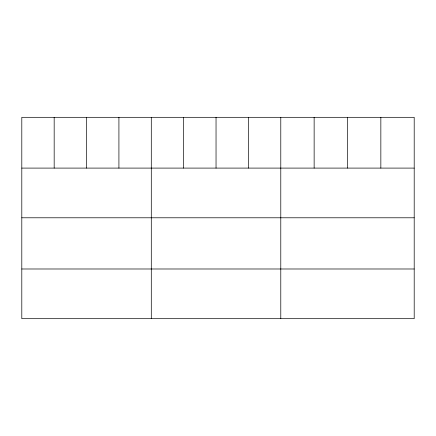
<?xml version="1.0" encoding="UTF-8"?>
<svg xmlns="http://www.w3.org/2000/svg" width="436" height="436" viewBox="0 0 436 436"><rect width="100%" height="100%" fill="white"/><g stroke="black" fill="none" stroke-linecap="round" stroke-linejoin="round"><path stroke-width="0.65" d="M414.2 168.094L414.2 318.683L21.8 318.683L21.8 117.317L414.2 117.317L414.2 168.094L21.8 168.094M21.8 217.787L414.2 217.787M21.8 268.99L414.2 268.99M380.846 117.317L380.846 168.094M347.492 117.317L347.492 168.094M314.138 117.317L314.138 168.094M280.784 117.317L280.784 318.683M248.411 117.317L248.411 168.094M216.038 117.317L216.038 168.094M183.665 117.317L183.665 168.094M151.292 117.317L151.292 318.683M118.919 117.317L118.919 168.094M86.546 117.317L86.546 168.094M54.173 117.317L54.173 168.094"/></g></svg>
